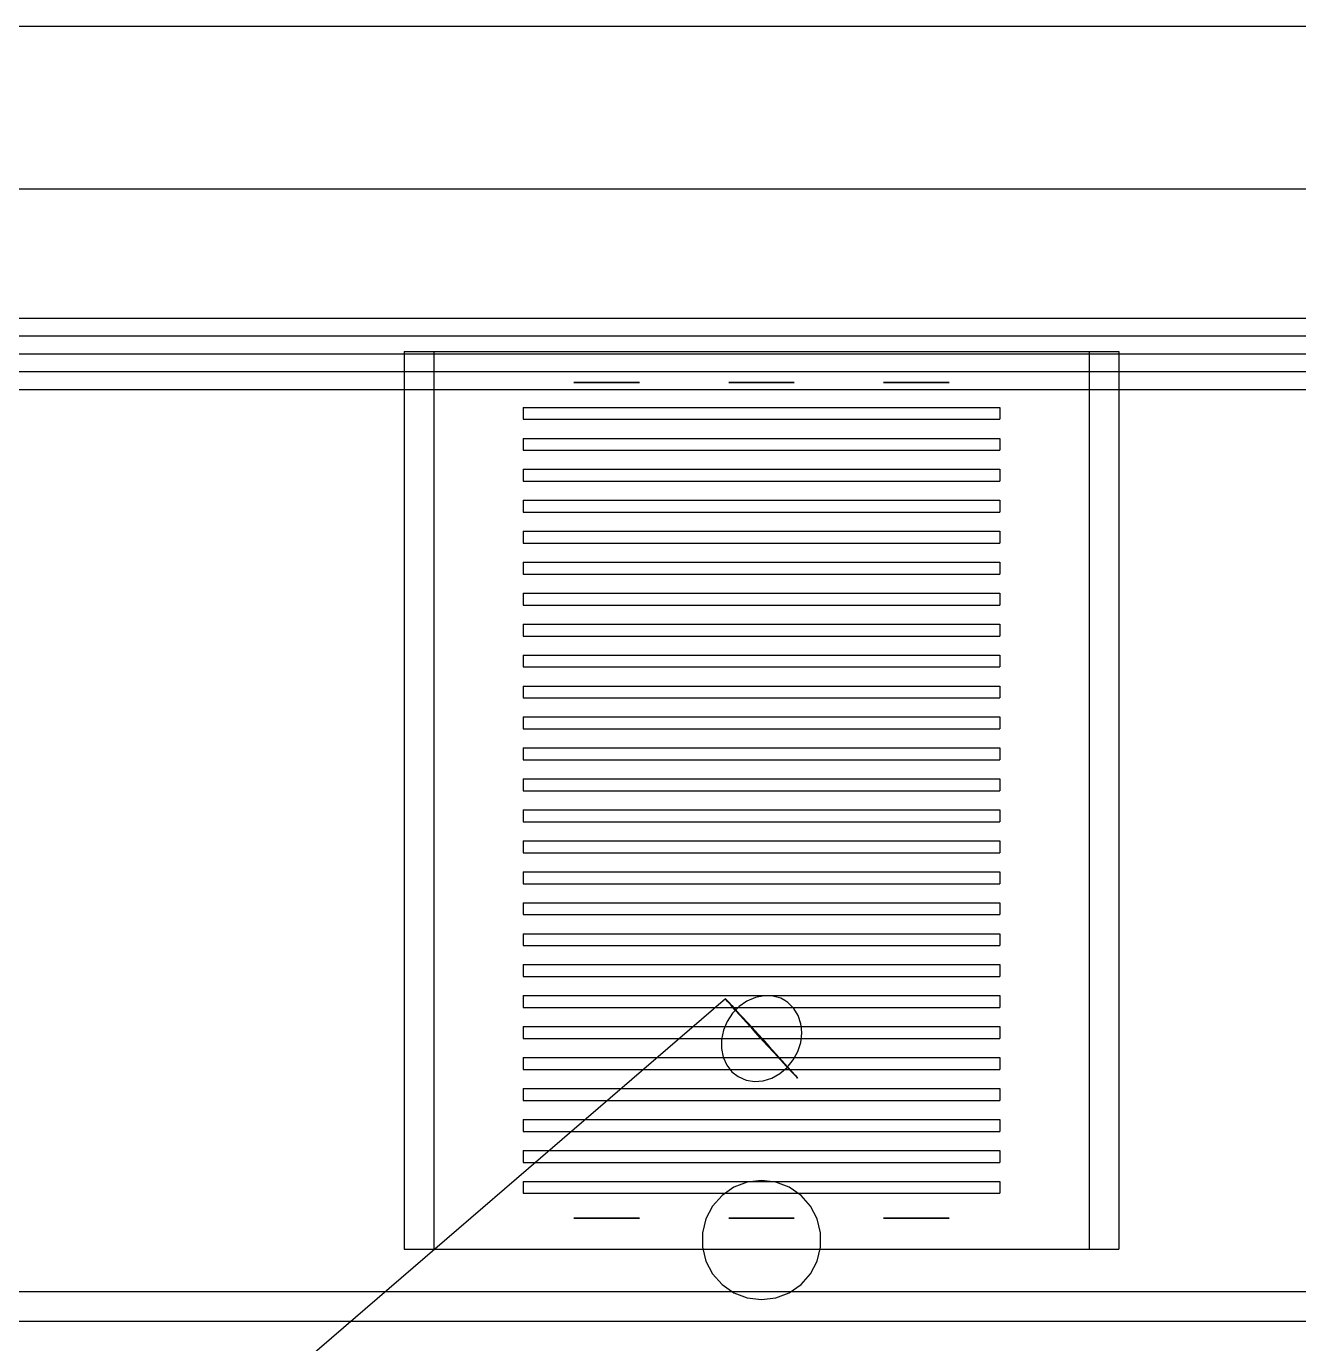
# Model space of a CAD drawing. Header units: millimetres. Extents: x -1175 to 655, y -895 to 720.
# Drawn here: x -411.28 to -387.78, y -331.39 to -307.05 of the extents above; entities that cross this region are included whole.
import ezdxf

# ---------------------------------------------------------------- set-up
doc = ezdxf.new("R2010")
doc.units = ezdxf.units.MM
doc.layers.add('HIDDEN', color=8, linetype='Continuous')
doc.layers.add('VISIBLE', color=7, linetype='Continuous')

msp = doc.modelspace()

# ---------------------------------------------------------------- linework, layer by layer
at = {"layer": 'HIDDEN'}
for points in [[(-492, -307.048), (-352, -307.048)], [(-424, -310.048), (-360, -310.048)], [(-432.9, -312.438), (-306.4, -312.438)], [(-432.9, -312.438), (-306.4, -312.438)], [(-432.9, -312.438), (-352, -312.438)], [(-432.9, -312.438), (-306.4, -312.438)], [(-432.9, -312.768), (-306.4, -312.768)], [(-432.9, -312.768), (-306.4, -312.768)], [(-432.9, -313.098), (-306.4, -313.098)], [(-432.9, -313.098), (-306.4, -313.098)], [(-432.9, -313.098), (-306.4, -313.098)], [(-432.9, -313.098), (-306.4, -313.098)], [(-404.3, -313.054), (-391.1, -313.054)], [(-404.3, -313.054), (-391.1, -313.054)], [(-404.3, -313.054), (-404.3, -329.642)], [(-404.3, -313.054), (-404.3, -329.642)], [(-403.75, -313.054), (-391.65, -313.054)], [(-403.75, -313.054), (-391.65, -313.054)], [(-403.75, -313.054), (-403.75, -329.642)], [(-403.75, -313.054), (-403.75, -329.642)], [(-391.65, -313.054), (-391.65, -329.642)], [(-391.65, -313.054), (-391.65, -329.642)], [(-391.1, -313.054), (-391.1, -329.642)], [(-391.1, -313.054), (-391.1, -329.642)], [(-432.9, -313.428), (-306.4, -313.428)], [(-432.9, -313.428), (-306.4, -313.428)], [(-401.165, -313.626), (-401.161, -313.626)], [(-401.161, -313.626), (-401.165, -313.626)], [(-401.165, -313.626), (-401.161, -313.626)], [(-401.161, -313.626), (-401.165, -313.626)], [(-401.165, -313.626), (-401.161, -313.626)], [(-401.161, -313.626), (-401.165, -313.626)], [(-401.165, -313.626), (-401.161, -313.626)], [(-401.161, -313.626), (-401.165, -313.626)], [(-401.165, -313.626), (-401.161, -313.626)], [(-401.161, -313.626), (-401.165, -313.626)], [(-401.161, -313.626), (-401.126, -313.626)], [(-401.126, -313.626), (-401.161, -313.626)], [(-401.161, -313.626), (-401.126, -313.626)], [(-401.126, -313.626), (-401.161, -313.626)], [(-401.161, -313.626), (-401.126, -313.626)], [(-401.126, -313.626), (-401.161, -313.626)], [(-401.161, -313.626), (-401.126, -313.626)], [(-401.126, -313.626), (-401.161, -313.626)], [(-401.161, -313.626), (-401.126, -313.626)], [(-401.126, -313.626), (-401.161, -313.626)], [(-401.126, -313.626), (-401.058, -313.626)], [(-401.058, -313.626), (-401.126, -313.626)], [(-401.126, -313.626), (-401.058, -313.626)], [(-401.058, -313.626), (-401.126, -313.626)], [(-401.126, -313.626), (-401.058, -313.626)], [(-401.058, -313.626), (-401.126, -313.626)], [(-401.126, -313.626), (-401.058, -313.626)], [(-401.058, -313.626), (-401.126, -313.626)], [(-401.126, -313.626), (-401.058, -313.626)], [(-401.058, -313.626), (-401.126, -313.626)], [(-401.058, -313.626), (-400.961, -313.626)], [(-400.961, -313.626), (-401.058, -313.626)], [(-401.058, -313.626), (-400.961, -313.626)], [(-400.961, -313.626), (-401.058, -313.626)], [(-401.058, -313.626), (-400.961, -313.626)], [(-400.961, -313.626), (-401.058, -313.626)], [(-401.058, -313.626), (-400.961, -313.626)], [(-400.961, -313.626), (-401.058, -313.626)], [(-401.058, -313.626), (-400.961, -313.626)], [(-400.961, -313.626), (-401.058, -313.626)], [(-400.961, -313.626), (-400.841, -313.626)], [(-400.841, -313.626), (-400.961, -313.626)], [(-400.961, -313.626), (-400.841, -313.626)], [(-400.841, -313.626), (-400.961, -313.626)], [(-400.961, -313.626), (-400.841, -313.626)], [(-400.841, -313.626), (-400.961, -313.626)], [(-400.961, -313.626), (-400.841, -313.626)], [(-400.841, -313.626), (-400.961, -313.626)], [(-400.961, -313.626), (-400.841, -313.626)], [(-400.841, -313.626), (-400.961, -313.626)], [(-400.841, -313.626), (-400.705, -313.626)], [(-400.705, -313.626), (-400.841, -313.626)], [(-400.841, -313.626), (-400.705, -313.626)], [(-400.705, -313.626), (-400.841, -313.626)], [(-400.841, -313.626), (-400.705, -313.626)], [(-400.705, -313.626), (-400.841, -313.626)], [(-400.841, -313.626), (-400.705, -313.626)], [(-400.705, -313.626), (-400.841, -313.626)], [(-400.841, -313.626), (-400.705, -313.626)], [(-400.705, -313.626), (-400.841, -313.626)], [(-400.705, -313.626), (-400.56, -313.626)], [(-400.56, -313.626), (-400.705, -313.626)], [(-400.705, -313.626), (-400.56, -313.626)], [(-400.56, -313.626), (-400.705, -313.626)], [(-400.705, -313.626), (-400.56, -313.626)], [(-400.56, -313.626), (-400.705, -313.626)], [(-400.705, -313.626), (-400.56, -313.626)], [(-400.56, -313.626), (-400.705, -313.626)], [(-400.705, -313.626), (-400.56, -313.626)], [(-400.56, -313.626), (-400.705, -313.626)], [(-400.415, -313.626), (-400.56, -313.626)], [(-400.56, -313.626), (-400.415, -313.626)], [(-400.415, -313.626), (-400.56, -313.626)], [(-400.56, -313.626), (-400.415, -313.626)], [(-400.415, -313.626), (-400.56, -313.626)], [(-400.56, -313.626), (-400.415, -313.626)], [(-400.415, -313.626), (-400.56, -313.626)], [(-400.56, -313.626), (-400.415, -313.626)], [(-400.415, -313.626), (-400.56, -313.626)], [(-400.56, -313.626), (-400.415, -313.626)], [(-400.279, -313.626), (-400.415, -313.626)], [(-400.415, -313.626), (-400.279, -313.626)], [(-400.279, -313.626), (-400.415, -313.626)], [(-400.415, -313.626), (-400.279, -313.626)], [(-400.279, -313.626), (-400.415, -313.626)], [(-400.415, -313.626), (-400.279, -313.626)], [(-400.279, -313.626), (-400.415, -313.626)], [(-400.415, -313.626), (-400.279, -313.626)], [(-400.279, -313.626), (-400.415, -313.626)], [(-400.415, -313.626), (-400.279, -313.626)], [(-400.159, -313.626), (-400.279, -313.626)], [(-400.279, -313.626), (-400.159, -313.626)], [(-400.159, -313.626), (-400.279, -313.626)], [(-400.279, -313.626), (-400.159, -313.626)], [(-400.159, -313.626), (-400.279, -313.626)], [(-400.279, -313.626), (-400.159, -313.626)], [(-400.159, -313.626), (-400.279, -313.626)], [(-400.279, -313.626), (-400.159, -313.626)], [(-400.159, -313.626), (-400.279, -313.626)], [(-400.279, -313.626), (-400.159, -313.626)], [(-400.062, -313.626), (-400.159, -313.626)], [(-400.159, -313.626), (-400.062, -313.626)], [(-400.062, -313.626), (-400.159, -313.626)], [(-400.159, -313.626), (-400.062, -313.626)], [(-400.062, -313.626), (-400.159, -313.626)], [(-400.159, -313.626), (-400.062, -313.626)], [(-400.062, -313.626), (-400.159, -313.626)], [(-400.159, -313.626), (-400.062, -313.626)], [(-400.062, -313.626), (-400.159, -313.626)], [(-400.159, -313.626), (-400.062, -313.626)], [(-399.994, -313.626), (-400.062, -313.626)], [(-400.062, -313.626), (-399.994, -313.626)], [(-399.994, -313.626), (-400.062, -313.626)], [(-400.062, -313.626), (-399.994, -313.626)], [(-399.994, -313.626), (-400.062, -313.626)], [(-400.062, -313.626), (-399.994, -313.626)], [(-399.994, -313.626), (-400.062, -313.626)], [(-400.062, -313.626), (-399.994, -313.626)], [(-399.994, -313.626), (-400.062, -313.626)], [(-400.062, -313.626), (-399.994, -313.626)], [(-399.959, -313.626), (-399.994, -313.626)], [(-399.994, -313.626), (-399.959, -313.626)], [(-399.959, -313.626), (-399.994, -313.626)], [(-399.994, -313.626), (-399.959, -313.626)], [(-399.959, -313.626), (-399.994, -313.626)], [(-399.994, -313.626), (-399.959, -313.626)], [(-399.959, -313.626), (-399.994, -313.626)], [(-399.994, -313.626), (-399.959, -313.626)], [(-399.959, -313.626), (-399.994, -313.626)], [(-399.994, -313.626), (-399.959, -313.626)], [(-399.955, -313.626), (-399.959, -313.626)], [(-399.959, -313.626), (-399.955, -313.626)], [(-399.955, -313.626), (-399.959, -313.626)], [(-399.959, -313.626), (-399.955, -313.626)], [(-399.955, -313.626), (-399.959, -313.626)], [(-399.959, -313.626), (-399.955, -313.626)], [(-399.955, -313.626), (-399.959, -313.626)], [(-399.959, -313.626), (-399.955, -313.626)], [(-399.955, -313.626), (-399.959, -313.626)], [(-399.959, -313.626), (-399.955, -313.626)], [(-398.305, -313.626), (-398.301, -313.626)], [(-398.301, -313.626), (-398.305, -313.626)], [(-398.305, -313.626), (-398.301, -313.626)], [(-398.301, -313.626), (-398.305, -313.626)], [(-398.305, -313.626), (-398.301, -313.626)], [(-398.301, -313.626), (-398.305, -313.626)], [(-398.305, -313.626), (-398.301, -313.626)], [(-398.301, -313.626), (-398.305, -313.626)], [(-398.305, -313.626), (-398.301, -313.626)], [(-398.301, -313.626), (-398.305, -313.626)], [(-398.301, -313.626), (-398.266, -313.626)], [(-398.266, -313.626), (-398.301, -313.626)], [(-398.301, -313.626), (-398.266, -313.626)], [(-398.266, -313.626), (-398.301, -313.626)], [(-398.301, -313.626), (-398.266, -313.626)], [(-398.266, -313.626), (-398.301, -313.626)], [(-398.301, -313.626), (-398.266, -313.626)], [(-398.266, -313.626), (-398.301, -313.626)], [(-398.301, -313.626), (-398.266, -313.626)], [(-398.266, -313.626), (-398.301, -313.626)], [(-398.266, -313.626), (-398.198, -313.626)], [(-398.198, -313.626), (-398.266, -313.626)], [(-398.266, -313.626), (-398.198, -313.626)], [(-398.198, -313.626), (-398.266, -313.626)], [(-398.266, -313.626), (-398.198, -313.626)], [(-398.198, -313.626), (-398.266, -313.626)], [(-398.266, -313.626), (-398.198, -313.626)], [(-398.198, -313.626), (-398.266, -313.626)], [(-398.266, -313.626), (-398.198, -313.626)], [(-398.198, -313.626), (-398.266, -313.626)], [(-398.198, -313.626), (-398.101, -313.626)], [(-398.101, -313.626), (-398.198, -313.626)], [(-398.198, -313.626), (-398.101, -313.626)], [(-398.101, -313.626), (-398.198, -313.626)], [(-398.198, -313.626), (-398.101, -313.626)], [(-398.101, -313.626), (-398.198, -313.626)], [(-398.198, -313.626), (-398.101, -313.626)], [(-398.101, -313.626), (-398.198, -313.626)], [(-398.198, -313.626), (-398.101, -313.626)], [(-398.101, -313.626), (-398.198, -313.626)], [(-398.101, -313.626), (-397.981, -313.626)], [(-397.981, -313.626), (-398.101, -313.626)], [(-398.101, -313.626), (-397.981, -313.626)], [(-397.981, -313.626), (-398.101, -313.626)], [(-398.101, -313.626), (-397.981, -313.626)], [(-397.981, -313.626), (-398.101, -313.626)], [(-398.101, -313.626), (-397.981, -313.626)], [(-397.981, -313.626), (-398.101, -313.626)], [(-398.101, -313.626), (-397.981, -313.626)], [(-397.981, -313.626), (-398.101, -313.626)], [(-397.981, -313.626), (-397.845, -313.626)], [(-397.845, -313.626), (-397.981, -313.626)], [(-397.981, -313.626), (-397.845, -313.626)], [(-397.845, -313.626), (-397.981, -313.626)], [(-397.981, -313.626), (-397.845, -313.626)], [(-397.845, -313.626), (-397.981, -313.626)], [(-397.981, -313.626), (-397.845, -313.626)], [(-397.845, -313.626), (-397.981, -313.626)], [(-397.981, -313.626), (-397.845, -313.626)], [(-397.845, -313.626), (-397.981, -313.626)], [(-397.845, -313.626), (-397.7, -313.626)], [(-397.7, -313.626), (-397.845, -313.626)], [(-397.845, -313.626), (-397.7, -313.626)], [(-397.7, -313.626), (-397.845, -313.626)], [(-397.845, -313.626), (-397.7, -313.626)], [(-397.7, -313.626), (-397.845, -313.626)], [(-397.845, -313.626), (-397.7, -313.626)], [(-397.7, -313.626), (-397.845, -313.626)], [(-397.845, -313.626), (-397.7, -313.626)], [(-397.7, -313.626), (-397.845, -313.626)], [(-397.555, -313.626), (-397.7, -313.626)], [(-397.7, -313.626), (-397.555, -313.626)], [(-397.555, -313.626), (-397.7, -313.626)], [(-397.7, -313.626), (-397.555, -313.626)], [(-397.555, -313.626), (-397.7, -313.626)], [(-397.7, -313.626), (-397.555, -313.626)], [(-397.555, -313.626), (-397.7, -313.626)], [(-397.7, -313.626), (-397.555, -313.626)], [(-397.555, -313.626), (-397.7, -313.626)], [(-397.7, -313.626), (-397.555, -313.626)], [(-397.419, -313.626), (-397.555, -313.626)], [(-397.555, -313.626), (-397.419, -313.626)], [(-397.419, -313.626), (-397.555, -313.626)], [(-397.555, -313.626), (-397.419, -313.626)], [(-397.419, -313.626), (-397.555, -313.626)], [(-397.555, -313.626), (-397.419, -313.626)], [(-397.419, -313.626), (-397.555, -313.626)], [(-397.555, -313.626), (-397.419, -313.626)], [(-397.419, -313.626), (-397.555, -313.626)], [(-397.555, -313.626), (-397.419, -313.626)], [(-397.299, -313.626), (-397.419, -313.626)], [(-397.419, -313.626), (-397.299, -313.626)], [(-397.299, -313.626), (-397.419, -313.626)], [(-397.419, -313.626), (-397.299, -313.626)], [(-397.299, -313.626), (-397.419, -313.626)], [(-397.419, -313.626), (-397.299, -313.626)], [(-397.299, -313.626), (-397.419, -313.626)], [(-397.419, -313.626), (-397.299, -313.626)], [(-397.299, -313.626), (-397.419, -313.626)], [(-397.419, -313.626), (-397.299, -313.626)], [(-397.202, -313.626), (-397.299, -313.626)], [(-397.299, -313.626), (-397.202, -313.626)], [(-397.202, -313.626), (-397.299, -313.626)], [(-397.299, -313.626), (-397.202, -313.626)], [(-397.202, -313.626), (-397.299, -313.626)], [(-397.299, -313.626), (-397.202, -313.626)], [(-397.202, -313.626), (-397.299, -313.626)], [(-397.299, -313.626), (-397.202, -313.626)], [(-397.202, -313.626), (-397.299, -313.626)], [(-397.299, -313.626), (-397.202, -313.626)], [(-397.134, -313.626), (-397.202, -313.626)], [(-397.202, -313.626), (-397.134, -313.626)], [(-397.134, -313.626), (-397.202, -313.626)], [(-397.202, -313.626), (-397.134, -313.626)], [(-397.134, -313.626), (-397.202, -313.626)], [(-397.202, -313.626), (-397.134, -313.626)], [(-397.134, -313.626), (-397.202, -313.626)], [(-397.202, -313.626), (-397.134, -313.626)], [(-397.134, -313.626), (-397.202, -313.626)], [(-397.202, -313.626), (-397.134, -313.626)], [(-397.099, -313.626), (-397.134, -313.626)], [(-397.134, -313.626), (-397.099, -313.626)], [(-397.099, -313.626), (-397.134, -313.626)], [(-397.134, -313.626), (-397.099, -313.626)], [(-397.099, -313.626), (-397.134, -313.626)], [(-397.134, -313.626), (-397.099, -313.626)], [(-397.099, -313.626), (-397.134, -313.626)], [(-397.134, -313.626), (-397.099, -313.626)], [(-397.099, -313.626), (-397.134, -313.626)], [(-397.134, -313.626), (-397.099, -313.626)], [(-397.095, -313.626), (-397.099, -313.626)], [(-397.099, -313.626), (-397.095, -313.626)], [(-397.095, -313.626), (-397.099, -313.626)], [(-397.099, -313.626), (-397.095, -313.626)], [(-397.095, -313.626), (-397.099, -313.626)], [(-397.099, -313.626), (-397.095, -313.626)], [(-397.095, -313.626), (-397.099, -313.626)], [(-397.099, -313.626), (-397.095, -313.626)], [(-397.095, -313.626), (-397.099, -313.626)], [(-397.099, -313.626), (-397.095, -313.626)], [(-395.445, -313.626), (-395.441, -313.626)], [(-395.441, -313.626), (-395.445, -313.626)], [(-395.445, -313.626), (-395.441, -313.626)], [(-395.441, -313.626), (-395.445, -313.626)], [(-395.445, -313.626), (-395.441, -313.626)], [(-395.441, -313.626), (-395.445, -313.626)], [(-395.445, -313.626), (-395.441, -313.626)], [(-395.441, -313.626), (-395.445, -313.626)], [(-395.445, -313.626), (-395.441, -313.626)], [(-395.441, -313.626), (-395.445, -313.626)], [(-395.441, -313.626), (-395.406, -313.626)], [(-395.406, -313.626), (-395.441, -313.626)], [(-395.441, -313.626), (-395.406, -313.626)], [(-395.406, -313.626), (-395.441, -313.626)], [(-395.441, -313.626), (-395.406, -313.626)], [(-395.406, -313.626), (-395.441, -313.626)], [(-395.441, -313.626), (-395.406, -313.626)], [(-395.406, -313.626), (-395.441, -313.626)], [(-395.441, -313.626), (-395.406, -313.626)], [(-395.406, -313.626), (-395.441, -313.626)], [(-395.406, -313.626), (-395.338, -313.626)], [(-395.338, -313.626), (-395.406, -313.626)], [(-395.406, -313.626), (-395.338, -313.626)], [(-395.338, -313.626), (-395.406, -313.626)], [(-395.406, -313.626), (-395.338, -313.626)], [(-395.338, -313.626), (-395.406, -313.626)], [(-395.406, -313.626), (-395.338, -313.626)], [(-395.338, -313.626), (-395.406, -313.626)], [(-395.406, -313.626), (-395.338, -313.626)], [(-395.338, -313.626), (-395.406, -313.626)], [(-395.338, -313.626), (-395.241, -313.626)], [(-395.241, -313.626), (-395.338, -313.626)], [(-395.338, -313.626), (-395.241, -313.626)], [(-395.241, -313.626), (-395.338, -313.626)], [(-395.338, -313.626), (-395.241, -313.626)], [(-395.241, -313.626), (-395.338, -313.626)], [(-395.338, -313.626), (-395.241, -313.626)], [(-395.241, -313.626), (-395.338, -313.626)], [(-395.338, -313.626), (-395.241, -313.626)], [(-395.241, -313.626), (-395.338, -313.626)], [(-395.241, -313.626), (-395.121, -313.626)], [(-395.121, -313.626), (-395.241, -313.626)], [(-395.241, -313.626), (-395.121, -313.626)], [(-395.121, -313.626), (-395.241, -313.626)], [(-395.241, -313.626), (-395.121, -313.626)], [(-395.121, -313.626), (-395.241, -313.626)], [(-395.241, -313.626), (-395.121, -313.626)], [(-395.121, -313.626), (-395.241, -313.626)], [(-395.241, -313.626), (-395.121, -313.626)], [(-395.121, -313.626), (-395.241, -313.626)], [(-395.121, -313.626), (-394.985, -313.626)], [(-394.985, -313.626), (-395.121, -313.626)], [(-395.121, -313.626), (-394.985, -313.626)], [(-394.985, -313.626), (-395.121, -313.626)], [(-395.121, -313.626), (-394.985, -313.626)], [(-394.985, -313.626), (-395.121, -313.626)], [(-395.121, -313.626), (-394.985, -313.626)], [(-394.985, -313.626), (-395.121, -313.626)], [(-395.121, -313.626), (-394.985, -313.626)], [(-394.985, -313.626), (-395.121, -313.626)], [(-394.985, -313.626), (-394.84, -313.626)], [(-394.84, -313.626), (-394.985, -313.626)], [(-394.985, -313.626), (-394.84, -313.626)], [(-394.84, -313.626), (-394.985, -313.626)], [(-394.985, -313.626), (-394.84, -313.626)], [(-394.84, -313.626), (-394.985, -313.626)], [(-394.985, -313.626), (-394.84, -313.626)], [(-394.84, -313.626), (-394.985, -313.626)], [(-394.985, -313.626), (-394.84, -313.626)], [(-394.84, -313.626), (-394.985, -313.626)], [(-394.695, -313.626), (-394.84, -313.626)], [(-394.84, -313.626), (-394.695, -313.626)], [(-394.695, -313.626), (-394.84, -313.626)], [(-394.84, -313.626), (-394.695, -313.626)], [(-394.695, -313.626), (-394.84, -313.626)], [(-394.84, -313.626), (-394.695, -313.626)], [(-394.695, -313.626), (-394.84, -313.626)], [(-394.84, -313.626), (-394.695, -313.626)], [(-394.695, -313.626), (-394.84, -313.626)], [(-394.84, -313.626), (-394.695, -313.626)], [(-394.559, -313.626), (-394.695, -313.626)], [(-394.695, -313.626), (-394.559, -313.626)], [(-394.559, -313.626), (-394.695, -313.626)], [(-394.695, -313.626), (-394.559, -313.626)], [(-394.559, -313.626), (-394.695, -313.626)], [(-394.695, -313.626), (-394.559, -313.626)], [(-394.559, -313.626), (-394.695, -313.626)], [(-394.695, -313.626), (-394.559, -313.626)], [(-394.559, -313.626), (-394.695, -313.626)], [(-394.695, -313.626), (-394.559, -313.626)], [(-394.439, -313.626), (-394.559, -313.626)], [(-394.559, -313.626), (-394.439, -313.626)], [(-394.439, -313.626), (-394.559, -313.626)], [(-394.559, -313.626), (-394.439, -313.626)], [(-394.439, -313.626), (-394.559, -313.626)], [(-394.559, -313.626), (-394.439, -313.626)], [(-394.439, -313.626), (-394.559, -313.626)], [(-394.559, -313.626), (-394.439, -313.626)], [(-394.439, -313.626), (-394.559, -313.626)], [(-394.559, -313.626), (-394.439, -313.626)], [(-394.342, -313.626), (-394.439, -313.626)], [(-394.439, -313.626), (-394.342, -313.626)], [(-394.342, -313.626), (-394.439, -313.626)], [(-394.439, -313.626), (-394.342, -313.626)], [(-394.342, -313.626), (-394.439, -313.626)], [(-394.439, -313.626), (-394.342, -313.626)], [(-394.342, -313.626), (-394.439, -313.626)], [(-394.439, -313.626), (-394.342, -313.626)], [(-394.342, -313.626), (-394.439, -313.626)], [(-394.439, -313.626), (-394.342, -313.626)], [(-394.274, -313.626), (-394.342, -313.626)], [(-394.342, -313.626), (-394.274, -313.626)], [(-394.274, -313.626), (-394.342, -313.626)], [(-394.342, -313.626), (-394.274, -313.626)], [(-394.274, -313.626), (-394.342, -313.626)], [(-394.342, -313.626), (-394.274, -313.626)], [(-394.274, -313.626), (-394.342, -313.626)], [(-394.342, -313.626), (-394.274, -313.626)], [(-394.274, -313.626), (-394.342, -313.626)], [(-394.342, -313.626), (-394.274, -313.626)], [(-394.239, -313.626), (-394.274, -313.626)], [(-394.274, -313.626), (-394.239, -313.626)], [(-394.239, -313.626), (-394.274, -313.626)], [(-394.274, -313.626), (-394.239, -313.626)], [(-394.239, -313.626), (-394.274, -313.626)], [(-394.274, -313.626), (-394.239, -313.626)], [(-394.239, -313.626), (-394.274, -313.626)], [(-394.274, -313.626), (-394.239, -313.626)], [(-394.239, -313.626), (-394.274, -313.626)], [(-394.274, -313.626), (-394.239, -313.626)], [(-394.235, -313.626), (-394.239, -313.626)], [(-394.239, -313.626), (-394.235, -313.626)], [(-394.235, -313.626), (-394.239, -313.626)], [(-394.239, -313.626), (-394.235, -313.626)], [(-394.235, -313.626), (-394.239, -313.626)], [(-394.239, -313.626), (-394.235, -313.626)], [(-394.235, -313.626), (-394.239, -313.626)], [(-394.239, -313.626), (-394.235, -313.626)], [(-394.235, -313.626), (-394.239, -313.626)], [(-394.239, -313.626), (-394.235, -313.626)], [(-432.9, -313.758), (-306.4, -313.758)], [(-432.9, -313.758), (-306.4, -313.758)], [(-432.9, -313.758), (-352, -313.758)], [(-432.9, -313.758), (-306.4, -313.758)], [(-402.1, -314.088), (-393.3, -314.088)], [(-402.1, -314.088), (-393.3, -314.088)], [(-402.1, -314.088), (-402.1, -314.308)], [(-402.1, -314.088), (-402.1, -314.308)], [(-393.3, -314.088), (-393.3, -314.308)], [(-393.3, -314.088), (-393.3, -314.308)], [(-402.1, -314.308), (-393.3, -314.308)], [(-402.1, -314.308), (-393.3, -314.308)], [(-402.1, -314.66), (-393.3, -314.66)], [(-402.1, -314.66), (-393.3, -314.66)], [(-402.1, -314.66), (-402.1, -314.88)], [(-402.1, -314.66), (-402.1, -314.88)], [(-393.3, -314.66), (-393.3, -314.88)], [(-393.3, -314.66), (-393.3, -314.88)], [(-402.1, -314.88), (-393.3, -314.88)], [(-402.1, -314.88), (-393.3, -314.88)], [(-402.1, -315.232), (-393.3, -315.232)], [(-402.1, -315.232), (-393.3, -315.232)], [(-402.1, -315.232), (-402.1, -315.452)], [(-402.1, -315.232), (-402.1, -315.452)], [(-393.3, -315.232), (-393.3, -315.452)], [(-393.3, -315.232), (-393.3, -315.452)], [(-402.1, -315.452), (-393.3, -315.452)], [(-402.1, -315.452), (-393.3, -315.452)], [(-402.1, -315.804), (-393.3, -315.804)], [(-402.1, -315.804), (-393.3, -315.804)], [(-402.1, -315.804), (-402.1, -316.024)], [(-402.1, -315.804), (-402.1, -316.024)], [(-393.3, -315.804), (-393.3, -316.024)], [(-393.3, -315.804), (-393.3, -316.024)], [(-402.1, -316.024), (-393.3, -316.024)], [(-402.1, -316.024), (-393.3, -316.024)], [(-402.1, -316.376), (-393.3, -316.376)], [(-402.1, -316.376), (-393.3, -316.376)], [(-402.1, -316.376), (-402.1, -316.596)], [(-402.1, -316.376), (-402.1, -316.596)], [(-393.3, -316.376), (-393.3, -316.596)], [(-393.3, -316.376), (-393.3, -316.596)], [(-402.1, -316.596), (-393.3, -316.596)], [(-402.1, -316.596), (-393.3, -316.596)], [(-402.1, -316.948), (-393.3, -316.948)], [(-402.1, -316.948), (-393.3, -316.948)], [(-402.1, -316.948), (-402.1, -317.168)], [(-402.1, -316.948), (-402.1, -317.168)], [(-393.3, -316.948), (-393.3, -317.168)], [(-393.3, -316.948), (-393.3, -317.168)], [(-402.1, -317.168), (-393.3, -317.168)], [(-402.1, -317.168), (-393.3, -317.168)], [(-402.1, -317.52), (-393.3, -317.52)], [(-402.1, -317.52), (-393.3, -317.52)], [(-402.1, -317.52), (-402.1, -317.74)], [(-402.1, -317.52), (-402.1, -317.74)], [(-393.3, -317.52), (-393.3, -317.74)], [(-393.3, -317.52), (-393.3, -317.74)], [(-402.1, -317.74), (-393.3, -317.74)], [(-402.1, -317.74), (-393.3, -317.74)], [(-402.1, -318.092), (-393.3, -318.092)], [(-402.1, -318.092), (-393.3, -318.092)], [(-402.1, -318.092), (-402.1, -318.312)], [(-402.1, -318.092), (-402.1, -318.312)], [(-402.1, -318.312), (-393.3, -318.312)], [(-402.1, -318.312), (-393.3, -318.312)], [(-393.3, -318.092), (-393.3, -318.312)], [(-393.3, -318.092), (-393.3, -318.312)], [(-402.1, -318.664), (-393.3, -318.664)], [(-402.1, -318.664), (-393.3, -318.664)], [(-402.1, -318.664), (-402.1, -318.884)], [(-402.1, -318.664), (-402.1, -318.884)], [(-393.3, -318.664), (-393.3, -318.884)], [(-393.3, -318.664), (-393.3, -318.884)], [(-402.1, -318.884), (-393.3, -318.884)], [(-402.1, -318.884), (-393.3, -318.884)], [(-402.1, -319.236), (-393.3, -319.236)], [(-402.1, -319.236), (-393.3, -319.236)], [(-402.1, -319.236), (-402.1, -319.456)], [(-402.1, -319.236), (-402.1, -319.456)], [(-393.3, -319.236), (-393.3, -319.456)], [(-393.3, -319.236), (-393.3, -319.456)], [(-402.1, -319.456), (-393.3, -319.456)], [(-402.1, -319.456), (-393.3, -319.456)], [(-402.1, -319.808), (-393.3, -319.808)], [(-402.1, -319.808), (-393.3, -319.808)], [(-402.1, -319.808), (-402.1, -320.028)], [(-402.1, -319.808), (-402.1, -320.028)], [(-402.1, -320.028), (-393.3, -320.028)], [(-402.1, -320.028), (-393.3, -320.028)], [(-393.3, -319.808), (-393.3, -320.028)], [(-393.3, -319.808), (-393.3, -320.028)], [(-402.1, -320.38), (-393.3, -320.38)], [(-402.1, -320.38), (-393.3, -320.38)], [(-402.1, -320.38), (-402.1, -320.6)], [(-402.1, -320.38), (-402.1, -320.6)], [(-393.3, -320.38), (-393.3, -320.6)], [(-393.3, -320.38), (-393.3, -320.6)], [(-402.1, -320.6), (-393.3, -320.6)], [(-402.1, -320.6), (-393.3, -320.6)], [(-402.1, -320.952), (-393.3, -320.952)], [(-402.1, -320.952), (-393.3, -320.952)], [(-402.1, -320.952), (-402.1, -321.172)], [(-402.1, -320.952), (-402.1, -321.172)], [(-393.3, -320.952), (-393.3, -321.172)], [(-393.3, -320.952), (-393.3, -321.172)], [(-402.1, -321.172), (-393.3, -321.172)], [(-402.1, -321.172), (-393.3, -321.172)], [(-402.1, -321.524), (-393.3, -321.524)], [(-402.1, -321.524), (-393.3, -321.524)], [(-402.1, -321.524), (-402.1, -321.744)], [(-402.1, -321.524), (-402.1, -321.744)], [(-393.3, -321.524), (-393.3, -321.744)], [(-393.3, -321.524), (-393.3, -321.744)], [(-402.1, -321.744), (-393.3, -321.744)], [(-402.1, -321.744), (-393.3, -321.744)], [(-402.1, -322.096), (-393.3, -322.096)], [(-402.1, -322.096), (-393.3, -322.096)], [(-402.1, -322.096), (-402.1, -322.316)], [(-402.1, -322.096), (-402.1, -322.316)], [(-393.3, -322.096), (-393.3, -322.316)], [(-393.3, -322.096), (-393.3, -322.316)], [(-402.1, -322.316), (-393.3, -322.316)], [(-402.1, -322.316), (-393.3, -322.316)], [(-402.1, -322.668), (-393.3, -322.668)], [(-402.1, -322.668), (-393.3, -322.668)], [(-402.1, -322.668), (-402.1, -322.888)], [(-402.1, -322.668), (-402.1, -322.888)], [(-393.3, -322.668), (-393.3, -322.888)], [(-393.3, -322.668), (-393.3, -322.888)], [(-402.1, -322.888), (-393.3, -322.888)], [(-402.1, -322.888), (-393.3, -322.888)], [(-402.1, -323.24), (-393.3, -323.24)], [(-402.1, -323.24), (-393.3, -323.24)], [(-402.1, -323.24), (-402.1, -323.46)], [(-402.1, -323.24), (-402.1, -323.46)], [(-393.3, -323.24), (-393.3, -323.46)], [(-393.3, -323.24), (-393.3, -323.46)], [(-402.1, -323.46), (-393.3, -323.46)], [(-402.1, -323.46), (-393.3, -323.46)], [(-402.1, -323.812), (-393.3, -323.812)], [(-402.1, -323.812), (-393.3, -323.812)], [(-402.1, -323.812), (-402.1, -324.032)], [(-402.1, -323.812), (-402.1, -324.032)], [(-393.3, -323.812), (-393.3, -324.032)], [(-393.3, -323.812), (-393.3, -324.032)], [(-402.1, -324.032), (-393.3, -324.032)], [(-402.1, -324.032), (-393.3, -324.032)], [(-402.1, -324.384), (-393.3, -324.384)], [(-402.1, -324.384), (-393.3, -324.384)], [(-402.1, -324.384), (-402.1, -324.604)], [(-402.1, -324.384), (-402.1, -324.604)], [(-393.3, -324.384), (-393.3, -324.604)], [(-393.3, -324.384), (-393.3, -324.604)], [(-402.1, -324.604), (-393.3, -324.604)], [(-402.1, -324.604), (-393.3, -324.604)], [(-398.366, -325.016), (-406.933, -332.39)], [(-402.1, -324.956), (-393.3, -324.956)], [(-402.1, -324.956), (-393.3, -324.956)], [(-402.1, -324.956), (-402.1, -325.176)], [(-402.1, -324.956), (-402.1, -325.176)], [(-398.357, -325.028), (-398.366, -325.016)], [(-398.366, -325.016), (-398.352, -325.029)], [(-398.326, -325.064), (-398.357, -325.028)], [(-398.352, -325.029), (-398.313, -325.07)], [(-398.27, -325.128), (-398.326, -325.064)], [(-398.313, -325.07), (-398.251, -325.137)], [(-398.191, -325.216), (-398.27, -325.128)], [(-398.251, -325.137), (-398.166, -325.228)], [(-397.969, -325.057), (-398.112, -325.156)], [(-397.814, -324.99), (-397.969, -325.057)], [(-397.653, -324.958), (-397.814, -324.99)], [(-397.494, -324.964), (-397.653, -324.958)], [(-397.345, -325.006), (-397.494, -324.964)], [(-397.268, -325.045), (-397.345, -325.006)], [(-397.213, -325.083), (-397.268, -325.045)], [(-397.104, -325.191), (-397.213, -325.083)], [(-393.3, -324.956), (-393.3, -325.176)], [(-393.3, -324.956), (-393.3, -325.176)], [(-402.1, -325.176), (-393.3, -325.176)], [(-402.1, -325.176), (-393.3, -325.176)], [(-398.235, -325.283), (-398.333, -325.431)], [(-398.112, -325.156), (-398.235, -325.283)], [(-398.093, -325.326), (-398.191, -325.216)], [(-398.166, -325.228), (-398.063, -325.339)], [(-397.979, -325.452), (-398.093, -325.326)], [(-398.063, -325.339), (-397.946, -325.467)], [(-397.022, -325.325), (-397.104, -325.191)], [(-396.973, -325.476), (-397.022, -325.325)], [(-402.1, -325.528), (-393.3, -325.528)], [(-402.1, -325.528), (-393.3, -325.528)], [(-402.1, -325.528), (-402.1, -325.748)], [(-402.1, -325.528), (-402.1, -325.748)], [(-398.402, -325.595), (-398.438, -325.765)], [(-398.333, -325.431), (-398.402, -325.595)], [(-397.855, -325.589), (-397.979, -325.452)], [(-397.946, -325.467), (-397.82, -325.605)], [(-397.724, -325.733), (-397.855, -325.589)], [(-397.82, -325.605), (-397.689, -325.749)], [(-396.96, -325.561), (-396.973, -325.476)], [(-396.956, -325.648), (-396.96, -325.561)], [(-393.3, -325.528), (-393.3, -325.748)], [(-393.3, -325.528), (-393.3, -325.748)], [(-402.1, -325.748), (-393.3, -325.748)], [(-402.1, -325.748), (-393.3, -325.748)], [(-398.438, -325.765), (-398.44, -325.935)], [(-397.593, -325.877), (-397.724, -325.733)], [(-397.689, -325.749), (-397.558, -325.893)], [(-397.466, -326.016), (-397.593, -325.877)], [(-397.029, -325.987), (-396.976, -325.819)], [(-396.976, -325.819), (-396.956, -325.648)], [(-402.1, -326.1), (-393.3, -326.1)], [(-402.1, -326.1), (-393.3, -326.1)], [(-402.1, -326.1), (-402.1, -326.32)], [(-402.1, -326.1), (-402.1, -326.32)], [(-398.44, -325.935), (-398.407, -326.096)], [(-398.407, -326.096), (-398.341, -326.24)], [(-397.558, -325.893), (-397.433, -326.031)], [(-397.348, -326.145), (-397.466, -326.016)], [(-397.433, -326.031), (-397.318, -326.159)], [(-397.113, -326.144), (-397.029, -325.987)], [(-393.3, -326.1), (-393.3, -326.32)], [(-393.3, -326.1), (-393.3, -326.32)], [(-402.1, -326.32), (-393.3, -326.32)], [(-402.1, -326.32), (-393.3, -326.32)], [(-398.341, -326.24), (-398.246, -326.362)], [(-398.246, -326.362), (-398.131, -326.452)], [(-397.36, -326.396), (-397.225, -326.282)], [(-397.244, -326.258), (-397.348, -326.145)], [(-397.318, -326.159), (-397.219, -326.27)], [(-397.158, -326.351), (-397.244, -326.258)], [(-397.225, -326.282), (-397.113, -326.144)], [(-397.219, -326.27), (-397.138, -326.36)], [(-397.092, -326.421), (-397.158, -326.351)], [(-397.138, -326.36), (-397.079, -326.428)], [(-398.131, -326.452), (-397.984, -326.516)], [(-397.984, -326.516), (-397.829, -326.54)], [(-397.829, -326.54), (-397.669, -326.528)], [(-397.669, -326.528), (-397.51, -326.479)], [(-397.51, -326.479), (-397.36, -326.396)], [(-397.051, -326.465), (-397.092, -326.421)], [(-397.079, -326.428), (-397.044, -326.468)], [(-397.034, -326.481), (-397.051, -326.465)], [(-397.044, -326.468), (-397.034, -326.481)], [(-402.1, -326.672), (-393.3, -326.672)], [(-402.1, -326.672), (-393.3, -326.672)], [(-402.1, -326.672), (-402.1, -326.892)], [(-402.1, -326.672), (-402.1, -326.892)], [(-393.3, -326.672), (-393.3, -326.892)], [(-393.3, -326.672), (-393.3, -326.892)], [(-402.1, -326.892), (-393.3, -326.892)], [(-402.1, -326.892), (-393.3, -326.892)], [(-402.1, -327.244), (-393.3, -327.244)], [(-402.1, -327.244), (-393.3, -327.244)], [(-402.1, -327.244), (-402.1, -327.464)], [(-402.1, -327.244), (-402.1, -327.464)], [(-393.3, -327.244), (-393.3, -327.464)], [(-393.3, -327.244), (-393.3, -327.464)], [(-402.1, -327.464), (-393.3, -327.464)], [(-402.1, -327.464), (-393.3, -327.464)], [(-402.1, -327.816), (-393.3, -327.816)], [(-402.1, -327.816), (-393.3, -327.816)], [(-402.1, -327.816), (-402.1, -328.036)], [(-402.1, -327.816), (-402.1, -328.036)], [(-393.3, -327.816), (-393.3, -328.036)], [(-393.3, -327.816), (-393.3, -328.036)], [(-402.1, -328.036), (-393.3, -328.036)], [(-402.1, -328.036), (-393.3, -328.036)], [(-402.1, -328.388), (-393.3, -328.388)], [(-402.1, -328.388), (-393.3, -328.388)], [(-402.1, -328.388), (-402.1, -328.608)], [(-402.1, -328.388), (-402.1, -328.608)], [(-398.211, -328.497), (-398.429, -328.647)], [(-398.211, -328.497), (-398.429, -328.647)], [(-397.963, -328.403), (-398.211, -328.497)], [(-397.963, -328.403), (-398.211, -328.497)], [(-397.7, -328.371), (-397.963, -328.403)], [(-397.7, -328.371), (-397.963, -328.403)], [(-397.437, -328.403), (-397.7, -328.371)], [(-397.437, -328.403), (-397.7, -328.371)], [(-397.189, -328.497), (-397.437, -328.403)], [(-397.189, -328.497), (-397.437, -328.403)], [(-396.971, -328.647), (-397.189, -328.497)], [(-396.971, -328.647), (-397.189, -328.497)], [(-393.3, -328.388), (-393.3, -328.608)], [(-393.3, -328.388), (-393.3, -328.608)], [(-402.1, -328.608), (-393.3, -328.608)], [(-402.1, -328.608), (-393.3, -328.608)], [(-398.429, -328.647), (-398.605, -328.846)], [(-398.429, -328.647), (-398.605, -328.846)], [(-396.795, -328.846), (-396.971, -328.647)], [(-396.795, -328.846), (-396.971, -328.647)], [(-398.605, -328.846), (-398.729, -329.081)], [(-398.605, -328.846), (-398.729, -329.081)], [(-396.671, -329.081), (-396.795, -328.846)], [(-396.671, -329.081), (-396.795, -328.846)], [(-401.165, -329.07), (-401.161, -329.07)], [(-401.161, -329.07), (-401.165, -329.07)], [(-401.165, -329.07), (-401.161, -329.07)], [(-401.161, -329.07), (-401.165, -329.07)], [(-401.165, -329.07), (-401.161, -329.07)], [(-401.161, -329.07), (-401.165, -329.07)], [(-401.165, -329.07), (-401.161, -329.07)], [(-401.161, -329.07), (-401.165, -329.07)], [(-401.165, -329.07), (-401.161, -329.07)], [(-401.161, -329.07), (-401.165, -329.07)], [(-401.161, -329.07), (-401.126, -329.07)], [(-401.126, -329.07), (-401.161, -329.07)], [(-401.161, -329.07), (-401.126, -329.07)], [(-401.126, -329.07), (-401.161, -329.07)], [(-401.161, -329.07), (-401.126, -329.07)], [(-401.126, -329.07), (-401.161, -329.07)], [(-401.161, -329.07), (-401.126, -329.07)], [(-401.126, -329.07), (-401.161, -329.07)], [(-401.161, -329.07), (-401.126, -329.07)], [(-401.126, -329.07), (-401.161, -329.07)], [(-401.126, -329.07), (-401.058, -329.07)], [(-401.058, -329.07), (-401.126, -329.07)], [(-401.126, -329.07), (-401.058, -329.07)], [(-401.058, -329.07), (-401.126, -329.07)], [(-401.126, -329.07), (-401.058, -329.07)], [(-401.058, -329.07), (-401.126, -329.07)], [(-401.126, -329.07), (-401.058, -329.07)], [(-401.058, -329.07), (-401.126, -329.07)], [(-401.126, -329.07), (-401.058, -329.07)], [(-401.058, -329.07), (-401.126, -329.07)], [(-401.058, -329.07), (-400.961, -329.07)], [(-400.961, -329.07), (-401.058, -329.07)], [(-401.058, -329.07), (-400.961, -329.07)], [(-400.961, -329.07), (-401.058, -329.07)], [(-401.058, -329.07), (-400.961, -329.07)], [(-400.961, -329.07), (-401.058, -329.07)], [(-401.058, -329.07), (-400.961, -329.07)], [(-400.961, -329.07), (-401.058, -329.07)], [(-401.058, -329.07), (-400.961, -329.07)], [(-400.961, -329.07), (-401.058, -329.07)], [(-400.961, -329.07), (-400.841, -329.07)], [(-400.841, -329.07), (-400.961, -329.07)], [(-400.961, -329.07), (-400.841, -329.07)], [(-400.841, -329.07), (-400.961, -329.07)], [(-400.961, -329.07), (-400.841, -329.07)], [(-400.841, -329.07), (-400.961, -329.07)], [(-400.961, -329.07), (-400.841, -329.07)], [(-400.841, -329.07), (-400.961, -329.07)], [(-400.961, -329.07), (-400.841, -329.07)], [(-400.841, -329.07), (-400.961, -329.07)], [(-400.841, -329.07), (-400.705, -329.07)], [(-400.705, -329.07), (-400.841, -329.07)], [(-400.841, -329.07), (-400.705, -329.07)], [(-400.705, -329.07), (-400.841, -329.07)], [(-400.841, -329.07), (-400.705, -329.07)], [(-400.705, -329.07), (-400.841, -329.07)], [(-400.841, -329.07), (-400.705, -329.07)], [(-400.705, -329.07), (-400.841, -329.07)], [(-400.841, -329.07), (-400.705, -329.07)], [(-400.705, -329.07), (-400.841, -329.07)], [(-400.705, -329.07), (-400.56, -329.07)], [(-400.56, -329.07), (-400.705, -329.07)], [(-400.705, -329.07), (-400.56, -329.07)], [(-400.56, -329.07), (-400.705, -329.07)], [(-400.705, -329.07), (-400.56, -329.07)], [(-400.56, -329.07), (-400.705, -329.07)], [(-400.705, -329.07), (-400.56, -329.07)], [(-400.56, -329.07), (-400.705, -329.07)], [(-400.705, -329.07), (-400.56, -329.07)], [(-400.56, -329.07), (-400.705, -329.07)], [(-400.415, -329.07), (-400.56, -329.07)], [(-400.56, -329.07), (-400.415, -329.07)], [(-400.415, -329.07), (-400.56, -329.07)], [(-400.56, -329.07), (-400.415, -329.07)], [(-400.415, -329.07), (-400.56, -329.07)], [(-400.56, -329.07), (-400.415, -329.07)], [(-400.415, -329.07), (-400.56, -329.07)], [(-400.56, -329.07), (-400.415, -329.07)], [(-400.415, -329.07), (-400.56, -329.07)], [(-400.56, -329.07), (-400.415, -329.07)], [(-400.279, -329.07), (-400.415, -329.07)], [(-400.415, -329.07), (-400.279, -329.07)], [(-400.279, -329.07), (-400.415, -329.07)], [(-400.415, -329.07), (-400.279, -329.07)], [(-400.279, -329.07), (-400.415, -329.07)], [(-400.415, -329.07), (-400.279, -329.07)], [(-400.279, -329.07), (-400.415, -329.07)], [(-400.415, -329.07), (-400.279, -329.07)], [(-400.279, -329.07), (-400.415, -329.07)], [(-400.415, -329.07), (-400.279, -329.07)], [(-400.159, -329.07), (-400.279, -329.07)], [(-400.279, -329.07), (-400.159, -329.07)], [(-400.159, -329.07), (-400.279, -329.07)], [(-400.279, -329.07), (-400.159, -329.07)], [(-400.159, -329.07), (-400.279, -329.07)], [(-400.279, -329.07), (-400.159, -329.07)], [(-400.159, -329.07), (-400.279, -329.07)], [(-400.279, -329.07), (-400.159, -329.07)], [(-400.159, -329.07), (-400.279, -329.07)], [(-400.279, -329.07), (-400.159, -329.07)], [(-400.062, -329.07), (-400.159, -329.07)], [(-400.159, -329.07), (-400.062, -329.07)], [(-400.062, -329.07), (-400.159, -329.07)], [(-400.159, -329.07), (-400.062, -329.07)], [(-400.062, -329.07), (-400.159, -329.07)], [(-400.159, -329.07), (-400.062, -329.07)], [(-400.062, -329.07), (-400.159, -329.07)], [(-400.159, -329.07), (-400.062, -329.07)], [(-400.062, -329.07), (-400.159, -329.07)], [(-400.159, -329.07), (-400.062, -329.07)], [(-399.994, -329.07), (-400.062, -329.07)], [(-400.062, -329.07), (-399.994, -329.07)], [(-399.994, -329.07), (-400.062, -329.07)], [(-400.062, -329.07), (-399.994, -329.07)], [(-399.994, -329.07), (-400.062, -329.07)], [(-400.062, -329.07), (-399.994, -329.07)], [(-399.994, -329.07), (-400.062, -329.07)], [(-400.062, -329.07), (-399.994, -329.07)], [(-399.994, -329.07), (-400.062, -329.07)], [(-400.062, -329.07), (-399.994, -329.07)], [(-399.959, -329.07), (-399.994, -329.07)], [(-399.994, -329.07), (-399.959, -329.07)], [(-399.959, -329.07), (-399.994, -329.07)], [(-399.994, -329.07), (-399.959, -329.07)], [(-399.959, -329.07), (-399.994, -329.07)], [(-399.994, -329.07), (-399.959, -329.07)], [(-399.959, -329.07), (-399.994, -329.07)], [(-399.994, -329.07), (-399.959, -329.07)], [(-399.959, -329.07), (-399.994, -329.07)], [(-399.994, -329.07), (-399.959, -329.07)], [(-399.955, -329.07), (-399.959, -329.07)], [(-399.959, -329.07), (-399.955, -329.07)], [(-399.955, -329.07), (-399.959, -329.07)], [(-399.959, -329.07), (-399.955, -329.07)], [(-399.955, -329.07), (-399.959, -329.07)], [(-399.959, -329.07), (-399.955, -329.07)], [(-399.955, -329.07), (-399.959, -329.07)], [(-399.959, -329.07), (-399.955, -329.07)], [(-399.955, -329.07), (-399.959, -329.07)], [(-399.959, -329.07), (-399.955, -329.07)], [(-398.729, -329.081), (-398.792, -329.338)], [(-398.729, -329.081), (-398.792, -329.338)], [(-398.305, -329.07), (-398.301, -329.07)], [(-398.301, -329.07), (-398.305, -329.07)], [(-398.305, -329.07), (-398.301, -329.07)], [(-398.301, -329.07), (-398.305, -329.07)], [(-398.305, -329.07), (-398.301, -329.07)], [(-398.301, -329.07), (-398.305, -329.07)], [(-398.305, -329.07), (-398.301, -329.07)], [(-398.301, -329.07), (-398.305, -329.07)], [(-398.305, -329.07), (-398.301, -329.07)], [(-398.301, -329.07), (-398.305, -329.07)], [(-398.301, -329.07), (-398.266, -329.07)], [(-398.266, -329.07), (-398.301, -329.07)], [(-398.301, -329.07), (-398.266, -329.07)], [(-398.266, -329.07), (-398.301, -329.07)], [(-398.301, -329.07), (-398.266, -329.07)], [(-398.266, -329.07), (-398.301, -329.07)], [(-398.301, -329.07), (-398.266, -329.07)], [(-398.266, -329.07), (-398.301, -329.07)], [(-398.301, -329.07), (-398.266, -329.07)], [(-398.266, -329.07), (-398.301, -329.07)], [(-398.266, -329.07), (-398.198, -329.07)], [(-398.198, -329.07), (-398.266, -329.07)], [(-398.266, -329.07), (-398.198, -329.07)], [(-398.198, -329.07), (-398.266, -329.07)], [(-398.266, -329.07), (-398.198, -329.07)], [(-398.198, -329.07), (-398.266, -329.07)], [(-398.266, -329.07), (-398.198, -329.07)], [(-398.198, -329.07), (-398.266, -329.07)], [(-398.266, -329.07), (-398.198, -329.07)], [(-398.198, -329.07), (-398.266, -329.07)], [(-398.198, -329.07), (-398.101, -329.07)], [(-398.101, -329.07), (-398.198, -329.07)], [(-398.198, -329.07), (-398.101, -329.07)], [(-398.101, -329.07), (-398.198, -329.07)], [(-398.198, -329.07), (-398.101, -329.07)], [(-398.101, -329.07), (-398.198, -329.07)], [(-398.198, -329.07), (-398.101, -329.07)], [(-398.101, -329.07), (-398.198, -329.07)], [(-398.198, -329.07), (-398.101, -329.07)], [(-398.101, -329.07), (-398.198, -329.07)], [(-398.101, -329.07), (-397.981, -329.07)], [(-397.981, -329.07), (-398.101, -329.07)], [(-398.101, -329.07), (-397.981, -329.07)], [(-397.981, -329.07), (-398.101, -329.07)], [(-398.101, -329.07), (-397.981, -329.07)], [(-397.981, -329.07), (-398.101, -329.07)], [(-398.101, -329.07), (-397.981, -329.07)], [(-397.981, -329.07), (-398.101, -329.07)], [(-398.101, -329.07), (-397.981, -329.07)], [(-397.981, -329.07), (-398.101, -329.07)], [(-397.981, -329.07), (-397.845, -329.07)], [(-397.845, -329.07), (-397.981, -329.07)], [(-397.981, -329.07), (-397.845, -329.07)], [(-397.845, -329.07), (-397.981, -329.07)], [(-397.981, -329.07), (-397.845, -329.07)], [(-397.845, -329.07), (-397.981, -329.07)], [(-397.981, -329.07), (-397.845, -329.07)], [(-397.845, -329.07), (-397.981, -329.07)], [(-397.981, -329.07), (-397.845, -329.07)], [(-397.845, -329.07), (-397.981, -329.07)], [(-397.845, -329.07), (-397.7, -329.07)], [(-397.7, -329.07), (-397.845, -329.07)], [(-397.845, -329.07), (-397.7, -329.07)], [(-397.7, -329.07), (-397.845, -329.07)], [(-397.845, -329.07), (-397.7, -329.07)], [(-397.7, -329.07), (-397.845, -329.07)], [(-397.845, -329.07), (-397.7, -329.07)], [(-397.7, -329.07), (-397.845, -329.07)], [(-397.845, -329.07), (-397.7, -329.07)], [(-397.7, -329.07), (-397.845, -329.07)], [(-397.555, -329.07), (-397.7, -329.07)], [(-397.7, -329.07), (-397.555, -329.07)], [(-397.555, -329.07), (-397.7, -329.07)], [(-397.7, -329.07), (-397.555, -329.07)], [(-397.555, -329.07), (-397.7, -329.07)], [(-397.7, -329.07), (-397.555, -329.07)], [(-397.555, -329.07), (-397.7, -329.07)], [(-397.7, -329.07), (-397.555, -329.07)], [(-397.555, -329.07), (-397.7, -329.07)], [(-397.7, -329.07), (-397.555, -329.07)], [(-397.419, -329.07), (-397.555, -329.07)], [(-397.555, -329.07), (-397.419, -329.07)], [(-397.419, -329.07), (-397.555, -329.07)], [(-397.555, -329.07), (-397.419, -329.07)], [(-397.419, -329.07), (-397.555, -329.07)], [(-397.555, -329.07), (-397.419, -329.07)], [(-397.419, -329.07), (-397.555, -329.07)], [(-397.555, -329.07), (-397.419, -329.07)], [(-397.419, -329.07), (-397.555, -329.07)], [(-397.555, -329.07), (-397.419, -329.07)], [(-397.299, -329.07), (-397.419, -329.07)], [(-397.419, -329.07), (-397.299, -329.07)], [(-397.299, -329.07), (-397.419, -329.07)], [(-397.419, -329.07), (-397.299, -329.07)], [(-397.299, -329.07), (-397.419, -329.07)], [(-397.419, -329.07), (-397.299, -329.07)], [(-397.299, -329.07), (-397.419, -329.07)], [(-397.419, -329.07), (-397.299, -329.07)], [(-397.299, -329.07), (-397.419, -329.07)], [(-397.419, -329.07), (-397.299, -329.07)], [(-397.202, -329.07), (-397.299, -329.07)], [(-397.299, -329.07), (-397.202, -329.07)], [(-397.202, -329.07), (-397.299, -329.07)], [(-397.299, -329.07), (-397.202, -329.07)], [(-397.202, -329.07), (-397.299, -329.07)], [(-397.299, -329.07), (-397.202, -329.07)], [(-397.202, -329.07), (-397.299, -329.07)], [(-397.299, -329.07), (-397.202, -329.07)], [(-397.202, -329.07), (-397.299, -329.07)], [(-397.299, -329.07), (-397.202, -329.07)], [(-397.134, -329.07), (-397.202, -329.07)], [(-397.202, -329.07), (-397.134, -329.07)], [(-397.134, -329.07), (-397.202, -329.07)], [(-397.202, -329.07), (-397.134, -329.07)], [(-397.134, -329.07), (-397.202, -329.07)], [(-397.202, -329.07), (-397.134, -329.07)], [(-397.134, -329.07), (-397.202, -329.07)], [(-397.202, -329.07), (-397.134, -329.07)], [(-397.134, -329.07), (-397.202, -329.07)], [(-397.202, -329.07), (-397.134, -329.07)], [(-397.099, -329.07), (-397.134, -329.07)], [(-397.134, -329.07), (-397.099, -329.07)], [(-397.099, -329.07), (-397.134, -329.07)], [(-397.134, -329.07), (-397.099, -329.07)], [(-397.099, -329.07), (-397.134, -329.07)], [(-397.134, -329.07), (-397.099, -329.07)], [(-397.099, -329.07), (-397.134, -329.07)], [(-397.134, -329.07), (-397.099, -329.07)], [(-397.099, -329.07), (-397.134, -329.07)], [(-397.134, -329.07), (-397.099, -329.07)], [(-397.095, -329.07), (-397.099, -329.07)], [(-397.099, -329.07), (-397.095, -329.07)], [(-397.095, -329.07), (-397.099, -329.07)], [(-397.099, -329.07), (-397.095, -329.07)], [(-397.095, -329.07), (-397.099, -329.07)], [(-397.099, -329.07), (-397.095, -329.07)], [(-397.095, -329.07), (-397.099, -329.07)], [(-397.099, -329.07), (-397.095, -329.07)], [(-397.095, -329.07), (-397.099, -329.07)], [(-397.099, -329.07), (-397.095, -329.07)], [(-396.608, -329.338), (-396.671, -329.081)], [(-396.608, -329.338), (-396.671, -329.081)], [(-395.445, -329.07), (-395.441, -329.07)], [(-395.441, -329.07), (-395.445, -329.07)], [(-395.445, -329.07), (-395.441, -329.07)], [(-395.441, -329.07), (-395.445, -329.07)], [(-395.445, -329.07), (-395.441, -329.07)], [(-395.441, -329.07), (-395.445, -329.07)], [(-395.445, -329.07), (-395.441, -329.07)], [(-395.441, -329.07), (-395.445, -329.07)], [(-395.445, -329.07), (-395.441, -329.07)], [(-395.441, -329.07), (-395.445, -329.07)], [(-395.441, -329.07), (-395.406, -329.07)], [(-395.406, -329.07), (-395.441, -329.07)], [(-395.441, -329.07), (-395.406, -329.07)], [(-395.406, -329.07), (-395.441, -329.07)], [(-395.441, -329.07), (-395.406, -329.07)], [(-395.406, -329.07), (-395.441, -329.07)], [(-395.441, -329.07), (-395.406, -329.07)], [(-395.406, -329.07), (-395.441, -329.07)], [(-395.441, -329.07), (-395.406, -329.07)], [(-395.406, -329.07), (-395.441, -329.07)], [(-395.406, -329.07), (-395.338, -329.07)], [(-395.338, -329.07), (-395.406, -329.07)], [(-395.406, -329.07), (-395.338, -329.07)], [(-395.338, -329.07), (-395.406, -329.07)], [(-395.406, -329.07), (-395.338, -329.07)], [(-395.338, -329.07), (-395.406, -329.07)], [(-395.406, -329.07), (-395.338, -329.07)], [(-395.338, -329.07), (-395.406, -329.07)], [(-395.406, -329.07), (-395.338, -329.07)], [(-395.338, -329.07), (-395.406, -329.07)], [(-395.338, -329.07), (-395.241, -329.07)], [(-395.241, -329.07), (-395.338, -329.07)], [(-395.338, -329.07), (-395.241, -329.07)], [(-395.241, -329.07), (-395.338, -329.07)], [(-395.338, -329.07), (-395.241, -329.07)], [(-395.241, -329.07), (-395.338, -329.07)], [(-395.338, -329.07), (-395.241, -329.07)], [(-395.241, -329.07), (-395.338, -329.07)], [(-395.338, -329.07), (-395.241, -329.07)], [(-395.241, -329.07), (-395.338, -329.07)], [(-395.241, -329.07), (-395.121, -329.07)], [(-395.121, -329.07), (-395.241, -329.07)], [(-395.241, -329.07), (-395.121, -329.07)], [(-395.121, -329.07), (-395.241, -329.07)], [(-395.241, -329.07), (-395.121, -329.07)], [(-395.121, -329.07), (-395.241, -329.07)], [(-395.241, -329.07), (-395.121, -329.07)], [(-395.121, -329.07), (-395.241, -329.07)], [(-395.241, -329.07), (-395.121, -329.07)], [(-395.121, -329.07), (-395.241, -329.07)], [(-395.121, -329.07), (-394.985, -329.07)], [(-394.985, -329.07), (-395.121, -329.07)], [(-395.121, -329.07), (-394.985, -329.07)], [(-394.985, -329.07), (-395.121, -329.07)], [(-395.121, -329.07), (-394.985, -329.07)], [(-394.985, -329.07), (-395.121, -329.07)], [(-395.121, -329.07), (-394.985, -329.07)], [(-394.985, -329.07), (-395.121, -329.07)], [(-395.121, -329.07), (-394.985, -329.07)], [(-394.985, -329.07), (-395.121, -329.07)], [(-394.985, -329.07), (-394.84, -329.07)], [(-394.84, -329.07), (-394.985, -329.07)], [(-394.985, -329.07), (-394.84, -329.07)], [(-394.84, -329.07), (-394.985, -329.07)], [(-394.985, -329.07), (-394.84, -329.07)], [(-394.84, -329.07), (-394.985, -329.07)], [(-394.985, -329.07), (-394.84, -329.07)], [(-394.84, -329.07), (-394.985, -329.07)], [(-394.985, -329.07), (-394.84, -329.07)], [(-394.84, -329.07), (-394.985, -329.07)], [(-394.695, -329.07), (-394.84, -329.07)], [(-394.84, -329.07), (-394.695, -329.07)], [(-394.695, -329.07), (-394.84, -329.07)], [(-394.84, -329.07), (-394.695, -329.07)], [(-394.695, -329.07), (-394.84, -329.07)], [(-394.84, -329.07), (-394.695, -329.07)], [(-394.695, -329.07), (-394.84, -329.07)], [(-394.84, -329.07), (-394.695, -329.07)], [(-394.695, -329.07), (-394.84, -329.07)], [(-394.84, -329.07), (-394.695, -329.07)], [(-394.559, -329.07), (-394.695, -329.07)], [(-394.695, -329.07), (-394.559, -329.07)], [(-394.559, -329.07), (-394.695, -329.07)], [(-394.695, -329.07), (-394.559, -329.07)], [(-394.559, -329.07), (-394.695, -329.07)], [(-394.695, -329.07), (-394.559, -329.07)], [(-394.559, -329.07), (-394.695, -329.07)], [(-394.695, -329.07), (-394.559, -329.07)], [(-394.559, -329.07), (-394.695, -329.07)], [(-394.695, -329.07), (-394.559, -329.07)], [(-394.439, -329.07), (-394.559, -329.07)], [(-394.559, -329.07), (-394.439, -329.07)], [(-394.439, -329.07), (-394.559, -329.07)], [(-394.559, -329.07), (-394.439, -329.07)], [(-394.439, -329.07), (-394.559, -329.07)], [(-394.559, -329.07), (-394.439, -329.07)], [(-394.439, -329.07), (-394.559, -329.07)], [(-394.559, -329.07), (-394.439, -329.07)], [(-394.439, -329.07), (-394.559, -329.07)], [(-394.559, -329.07), (-394.439, -329.07)], [(-394.342, -329.07), (-394.439, -329.07)], [(-394.439, -329.07), (-394.342, -329.07)], [(-394.342, -329.07), (-394.439, -329.07)], [(-394.439, -329.07), (-394.342, -329.07)], [(-394.342, -329.07), (-394.439, -329.07)], [(-394.439, -329.07), (-394.342, -329.07)], [(-394.342, -329.07), (-394.439, -329.07)], [(-394.439, -329.07), (-394.342, -329.07)], [(-394.342, -329.07), (-394.439, -329.07)], [(-394.439, -329.07), (-394.342, -329.07)], [(-394.274, -329.07), (-394.342, -329.07)], [(-394.342, -329.07), (-394.274, -329.07)], [(-394.274, -329.07), (-394.342, -329.07)], [(-394.342, -329.07), (-394.274, -329.07)], [(-394.274, -329.07), (-394.342, -329.07)], [(-394.342, -329.07), (-394.274, -329.07)], [(-394.274, -329.07), (-394.342, -329.07)], [(-394.342, -329.07), (-394.274, -329.07)], [(-394.274, -329.07), (-394.342, -329.07)], [(-394.342, -329.07), (-394.274, -329.07)], [(-394.239, -329.07), (-394.274, -329.07)], [(-394.274, -329.07), (-394.239, -329.07)], [(-394.239, -329.07), (-394.274, -329.07)], [(-394.274, -329.07), (-394.239, -329.07)], [(-394.239, -329.07), (-394.274, -329.07)], [(-394.274, -329.07), (-394.239, -329.07)], [(-394.239, -329.07), (-394.274, -329.07)], [(-394.274, -329.07), (-394.239, -329.07)], [(-394.239, -329.07), (-394.274, -329.07)], [(-394.274, -329.07), (-394.239, -329.07)], [(-394.235, -329.07), (-394.239, -329.07)], [(-394.239, -329.07), (-394.235, -329.07)], [(-394.235, -329.07), (-394.239, -329.07)], [(-394.239, -329.07), (-394.235, -329.07)], [(-394.235, -329.07), (-394.239, -329.07)], [(-394.239, -329.07), (-394.235, -329.07)], [(-394.235, -329.07), (-394.239, -329.07)], [(-394.239, -329.07), (-394.235, -329.07)], [(-394.235, -329.07), (-394.239, -329.07)], [(-394.239, -329.07), (-394.235, -329.07)], [(-398.792, -329.338), (-398.792, -329.603)], [(-398.792, -329.338), (-398.792, -329.603)], [(-396.608, -329.603), (-396.608, -329.338)], [(-396.608, -329.603), (-396.608, -329.338)], [(-404.3, -329.642), (-391.1, -329.642)], [(-404.3, -329.642), (-391.1, -329.642)], [(-403.75, -329.642), (-391.65, -329.642)], [(-403.75, -329.642), (-391.65, -329.642)], [(-398.792, -329.603), (-398.729, -329.861)], [(-398.792, -329.603), (-398.729, -329.861)], [(-396.671, -329.861), (-396.608, -329.603)], [(-396.671, -329.861), (-396.608, -329.603)], [(-398.729, -329.861), (-398.605, -330.096)], [(-398.729, -329.861), (-398.605, -330.096)], [(-396.795, -330.096), (-396.671, -329.861)], [(-396.795, -330.096), (-396.671, -329.861)], [(-398.605, -330.096), (-398.429, -330.294)], [(-398.605, -330.096), (-398.429, -330.294)], [(-396.971, -330.294), (-396.795, -330.096)], [(-396.971, -330.294), (-396.795, -330.096)], [(-432.9, -330.423), (-386.15, -330.423)], [(-432.9, -330.423), (-386.15, -330.423)], [(-398.429, -330.294), (-398.211, -330.445)], [(-398.429, -330.294), (-398.211, -330.445)], [(-398.211, -330.445), (-397.963, -330.539)], [(-398.211, -330.445), (-397.963, -330.539)], [(-397.437, -330.539), (-397.189, -330.445)], [(-397.437, -330.539), (-397.189, -330.445)], [(-397.189, -330.445), (-396.971, -330.294)], [(-397.189, -330.445), (-396.971, -330.294)], [(-397.963, -330.539), (-397.7, -330.571)], [(-397.963, -330.539), (-397.7, -330.571)], [(-397.7, -330.571), (-397.437, -330.539)], [(-397.7, -330.571), (-397.437, -330.539)], [(-432.9, -330.973), (-386.15, -330.973)], [(-432.9, -330.973), (-386.15, -330.973)]]:
    msp.add_lwpolyline(points, dxfattribs=at)
at = {"layer": 'VISIBLE'}
for points in [[(-492, -307.048), (-352, -307.048)], [(-424, -310.048), (-360, -310.048)]]:
    msp.add_lwpolyline(points, dxfattribs=at)

doc.saveas('drawing.dxf')
